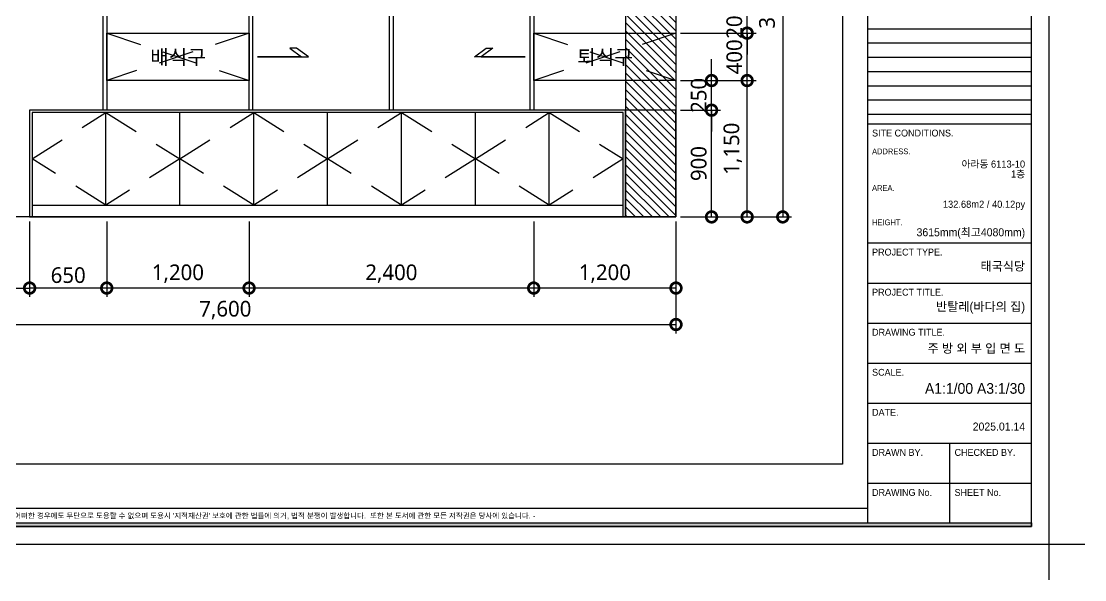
# Model space of a CAD drawing. Header units: inches. Extents: x 405346 to 489838, y -25612 to 14934.
# Drawn here: x 480870 to 489838, y 5124 to 9834 of the extents above; entities that cross this region are included whole.
import ezdxf
from ezdxf.enums import TextEntityAlignment as Align

# ---------------------------------------------------------------- set-up
doc = ezdxf.new("R2010")
doc.units = ezdxf.units.IN
doc.header["$LTSCALE"] = 200
doc.header["$MEASUREMENT"] = 0
doc.linetypes.add('HID', pattern=[2.5, 1.5, -1])
for name, color, linetype in [('01. F-소품', 3, 'Continuous'), ('06-FUR', 6, 'Continuous'), ('07-DIM WAL', 5, 'Continuous'), ('08-HAT', 8, 'Continuous'), ('C-WIN', 4, 'Continuous'), ('CO-DOOR', 8, 'Continuous'), ('F-SYM', 7, 'Continuous'), ('FORM(YOURNAME)-11', 1, 'Continuous'), ('FORM(YOURNAME)-11 @ 1', 1, 'Continuous')]:
    doc.layers.add(name, color=color, linetype=linetype)
doc.styles.add('DAWIN', font='NanumSquareR.ttf')
doc.styles.add('YOURNAME', font='HY울릉도M.TTF')
doc.styles.add('코레일둥고', font='Korail_Round_Gothic_Medium.ttf')
doc.dimstyles.new('60', dxfattribs={"dimscale": 60, "dimtxt": 2.2, "dimasz": 3, "dimexe": 1.25, "dimexo": 0.625, "dimtad": 1, "dimdec": 0, "dimzin": 0, "dimdsep": 46, "dimlunit": 6, "dimtxsty": 'DAWIN', "dimblk1": 'DOTSMALL', "dimblk2": 'DOTSMALL', "dimsah": 1, "dimcen": 0.001, "dimclrd": 1, "dimclre": 1, "dimclrt": 7, "dimadec": 0, "dimazin": 0, "dimtfac": 1, "dimtdec": 0, "dimtix": 1, "dimtmove": 2, "dimatfit": 3, "dimldrblk": 'DOTSMALL', "dimfxl": 0, "dimtolj": 1, "dimtzin": 0, "dimarcsym": 0})

# ---------------------------------------------------------------- blocks, each defined once
blk = doc.blocks.new('FORM-PLAN')
at = {"layer": 'FORM(YOURNAME)-11'}
h = blk.add_hatch(color=256, dxfattribs=at)
h.dxf.hatch_style = 1
h.paths.add_polyline_path([(-71444, 55115), (10556, 55115), (10556, 54915), (-71444, 54915)])
h.paths.add_polyline_path([(-71444, -2085), (10556, -2085), (10556, -2285), (-71444, -2285)])
at = {"layer": 'Defpoints', "color": 158}
for p, q in [((1346, 54915), (1346, -2085)), ((1346, 25693), (10556, 25693)), ((1346, 24893), (10556, 24893)), ((1346, 24093), (10556, 24093)), ((1346, 23293), (10556, 23293)), ((1346, 22493), (10556, 22493)), ((1346, 21693), (10556, 21693)), ((1346, 20893), (10556, 20893)), ((1346, -1285), (-71444, -1285))]:
    blk.add_line(p, q, dxfattribs=at)
for points in [[(-71444, -2285), (10556, -2285), (10556, 55115), (-71444, 55115)], [(-69444, 53115), (-64, 53115), (-64, 1215), (-69444, 1215)]]:
    blk.add_lwpolyline(points, close=True, dxfattribs=at)
at = {"layer": 'Defpoints', "color": 1}
blk.add_lwpolyline([(11556, -5285), (11556, -3285), (13556, -3285)], dxfattribs=at)
at = {"layer": 'FORM(YOURNAME)-11', "color": 14}
for p, q in [((1346, 20344), (10556, 20344)), ((1346, 13651), (10556, 13651)), ((1346, 11398), (10556, 11398)), ((1346, 9146), (10556, 9146)), ((1346, 6893), (10556, 6893)), ((1346, 4641), (10556, 4641)), ((1346, 2388), (10556, 2388)), ((5951, 2388), (5951, -2085)), ((1346, 136), (10556, 136))]:
    blk.add_line(p, q, dxfattribs=at)
at = {"layer": 'FORM(YOURNAME)-11', "color": 250}
blk.add_lwpolyline([(-72444, -3285), (11556, -3285), (11556, 56115), (-72444, 56115)], close=True, dxfattribs=at)
at = {"layer": 'FORM(YOURNAME)-11'}
blk.add_lwpolyline([(-71444, -2085), (10556, -2085), (10556, -2285), (-71444, -2285)], close=True, dxfattribs=at)
at = {"layer": 'FORM(YOURNAME)-11', "color": 14, "style": 'YOURNAME'}
for s, height, p in [('SITE CONDITIONS.', 386.14, (1603, 19829)), ('PROJECT TYPE.', 386.14, (1603, 13136)), ('PROJECT TITLE.', 386.14, (1603, 10883)), ('DRAWING TITLE.', 386.14, (1603, 8631)), ('SCALE.', 386.1, (1603, 6378)), ('DATE.', 386.1, (1603, 4126)), ('DRAWN BY.', 386.1, (1603, 1873)), ('CHECKED BY.', 386.14, (6240, 1873)), ('DRAWING No.', 386.14, (1603, -379)), ('SHEET No.', 386.1, (6240, -379))]:
    blk.add_text(s, height=height, dxfattribs=at).set_placement(p, align=Align.MIDDLE_LEFT)
at = {"layer": 'FORM(YOURNAME)-11', "color": 251, "style": 'YOURNAME'}
for s, p in [('ADDRESS.', (1603, 18799)), ('AREA.', (1603, 16740)), ('HEIGHT.', (1603, 14809))]:
    blk.add_text(s, height=321.8, dxfattribs=at).set_placement(p, align=Align.MIDDLE_LEFT)
at = {"layer": 'FORM(YOURNAME)-11', "color": 1, "style": 'YOURNAME'}
blk.add_text("- 본 도서는 어떠한 경우에도 무단으로 도용할 수 없으며 도용시 '지적재산권' 보호에 관한 법률에 의거, 법적 분쟁이 발생합니다.  또한 본 도서에 관한 모든 저작권은 당사에 있습니다. -", height=300, dxfattribs=at).set_placement((-32990, -1685), align=Align.MIDDLE_CENTER)
at = {"layer": 'FORM(YOURNAME)-11', "color": 3, "style": 'YOURNAME'}
for tag, height, p in [('1', 450, (9905, 18188)), ('2', 450, (9905, 17544)), ('3', 450, (9905, 16257)), ('4', 450, (9905, 14326)), ('5', 515, (9905, 12009)), ('6', 515, (9905, 9757)), ('7', 515, (9905, 7504)), ('8', 515, (9905, 5252)), ('9', 515, (9905, 2999)), ('10', 515, (5655, 811)), ('11', 515, (9905, 747)), ('12', 515, (5655, -1441)), ('13', 515, (9905, -1441))]:
    blk.add_attdef(tag, text='', height=height, dxfattribs=at).set_placement(p, align=Align.MIDDLE_RIGHT)
blk = doc.blocks.new('*U200')
at = {"layer": 'F-SYM'}
ref = blk.add_blockref('FORM-PLAN', (487804.1, 5917.2), dxfattribs=dict(at, xscale=0.15, yscale=0.15, zscale=0.15))
ref.add_attrib('4', '3615mm(최고4080mm)', dxfattribs={"layer": 'FORM(YOURNAME)-11 @ 1', "color": 3, "height": 67.5, "style": 'YOURNAME'}).set_placement((489334.9, 8054.9), align=Align.MIDDLE_RIGHT)
ref.add_attrib('3', '132.68m2 / 40.12py', dxfattribs={"layer": 'FORM(YOURNAME)-11 @ 1', "color": 3, "height": 60, "style": 'YOURNAME'}).set_placement((489334.9, 8291.1), align=Align.MIDDLE_RIGHT)
ref.add_attrib('2', '1층', dxfattribs={"layer": 'FORM(YOURNAME)-11 @ 1', "color": 3, "height": 60, "style": 'YOURNAME'}).set_placement((489334.9, 8546.4), align=Align.MIDDLE_RIGHT)
ref.add_attrib('1', '아라동 6113-10', dxfattribs={"layer": 'FORM(YOURNAME)-11 @ 1', "color": 3, "height": 60, "style": 'YOURNAME'}).set_placement((489334.9, 8630), align=Align.MIDDLE_RIGHT)
ref.add_attrib('5', '태국식당', dxfattribs={"layer": 'FORM(YOURNAME)-11 @ 1', "color": 3, "height": 75, "style": 'YOURNAME'}).set_placement((489334.9, 7769.2), align=Align.MIDDLE_RIGHT)
ref.add_attrib('6', '반탈레(바다의 집)', dxfattribs={"layer": 'FORM(YOURNAME)-11 @ 1', "color": 3, "height": 75, "style": 'YOURNAME'}).set_placement((489334.9, 7428.8), align=Align.MIDDLE_RIGHT)
ref.add_attrib('7', '주 방 외 부 입 면 도', dxfattribs={"layer": 'FORM(YOURNAME)-11 @ 1', "color": 3, "height": 75, "style": 'YOURNAME'}).set_placement((489334.9, 7076.1), align=Align.MIDDLE_RIGHT)
ref.add_attrib('8', 'A1:1/00 A3:1/30', dxfattribs={"layer": 'FORM(YOURNAME)-11 @ 1', "color": 3, "height": 90, "style": 'YOURNAME'}).set_placement((489334.9, 6737.8), align=Align.MIDDLE_RIGHT)
ref.add_attrib('9', '2025.01.14', dxfattribs={"layer": 'FORM(YOURNAME)-11 @ 1', "color": 3, "height": 67.5, "style": 'YOURNAME'}).set_placement((489334.9, 6416.4), align=Align.MIDDLE_RIGHT)
blk = doc.blocks.new('_DOTSMALL')
at = {"color": 0, "linetype": 'ByBlock', "const_width": 0.5}
blk.add_lwpolyline([(-0.0625, 0, 1), (0.0625, 0, 1)], format="xyb", close=True, dxfattribs=at)
blk = doc.blocks.new('*D166')
at = {"layer": '07-DIM WAL', "color": 1, "lineweight": -2}
for p, q in [((486428.5, 11799.4), (487366, 11799.4)), ((487291, 11799.4), (487291, 8184.4)), ((486428.5, 8184.4), (487366, 8184.4))]:
    blk.add_line(p, q, dxfattribs=at)
at = {"layer": 'Defpoints', "color": 0}
for p in [(486391, 11799.4), (486391, 8184.4), (487291, 8184.4)]:
    blk.add_point(p, dxfattribs=at)
at = {"layer": '07-DIM WAL', "color": 1, "lineweight": -2, "xscale": 180, "yscale": 180, "zscale": 180}
for p, rotation in [((487291, 11799.4), 90), ((487291, 8184.4), 270)]:
    blk.add_blockref('_DOTSMALL', p, dxfattribs=dict(at, rotation=rotation))
at = {"layer": '07-DIM WAL', "color": 7, "insert": (487169.8, 9991.9), "char_height": 132, "attachment_point": 5, "rotation": 90, "style": 'DAWIN'}
blk.add_mtext('\\A1;3,615', dxfattribs=at)
blk = doc.blocks.new('*D167')
at = {"layer": '07-DIM WAL', "color": 1, "lineweight": -2}
for p, q in [((486428.5, 9084.4), (486766, 9084.4)), ((486691, 8184.4), (486691, 9084.4)), ((486428.5, 8184.4), (486766, 8184.4))]:
    blk.add_line(p, q, dxfattribs=at)
at = {"layer": 'Defpoints', "color": 0}
for p in [(486391, 9084.4), (486691, 9084.4), (486391, 8184.4)]:
    blk.add_point(p, dxfattribs=at)
at = {"layer": '07-DIM WAL', "color": 1, "lineweight": -2, "xscale": 180, "yscale": 180, "zscale": 180}
for p, rotation in [((486691, 9084.4), 90), ((486691, 8184.4), 270)]:
    blk.add_blockref('_DOTSMALL', p, dxfattribs=dict(at, rotation=rotation))
at = {"layer": '07-DIM WAL', "color": 7, "insert": (486582.9, 8634.4), "char_height": 132, "attachment_point": 5, "rotation": 90, "style": 'DAWIN'}
blk.add_mtext('\\A1;900', dxfattribs=at)
blk = doc.blocks.new('*D168')
at = {"layer": '07-DIM WAL', "color": 1, "lineweight": -2}
for p, q in [((486691, 9334.4), (486691, 9514.4)), ((486428.5, 9334.4), (486766, 9334.4)), ((486691, 9084.4), (486691, 9334.4)), ((486428.5, 9084.4), (486766, 9084.4)), ((486691, 9084.4), (486691, 8904.4))]:
    blk.add_line(p, q, dxfattribs=at)
at = {"layer": 'Defpoints', "color": 0}
for p in [(486391, 9334.4), (486691, 9334.4), (486391, 9084.4)]:
    blk.add_point(p, dxfattribs=at)
at = {"layer": '07-DIM WAL', "color": 1, "lineweight": -2, "xscale": 180, "yscale": 180, "zscale": 180}
for p, rotation in [((486691, 9334.4), 270), ((486691, 9084.4), 90)]:
    blk.add_blockref('_DOTSMALL', p, dxfattribs=dict(at, rotation=rotation))
at = {"layer": '07-DIM WAL', "color": 7, "insert": (486582.9, 9209.4), "char_height": 132, "attachment_point": 5, "rotation": 90, "style": 'DAWIN'}
blk.add_mtext('\\A1;250', dxfattribs=at)
blk = doc.blocks.new('*D169')
at = {"layer": '07-DIM WAL', "color": 1, "lineweight": -2}
for p, q in [((486428.5, 9334.4), (487066, 9334.4)), ((486991, 8184.4), (486991, 9334.4)), ((486428.5, 8184.4), (487066, 8184.4))]:
    blk.add_line(p, q, dxfattribs=at)
at = {"layer": 'Defpoints', "color": 0}
for p in [(486391, 9334.4), (486991, 9334.4), (486391, 8184.4)]:
    blk.add_point(p, dxfattribs=at)
at = {"layer": '07-DIM WAL', "color": 1, "lineweight": -2, "xscale": 180, "yscale": 180, "zscale": 180}
for p, rotation in [((486991, 9334.4), 90), ((486991, 8184.4), 270)]:
    blk.add_blockref('_DOTSMALL', p, dxfattribs=dict(at, rotation=rotation))
at = {"layer": '07-DIM WAL', "color": 7, "insert": (486869.8, 8759.4), "char_height": 132, "attachment_point": 5, "rotation": 90, "style": 'DAWIN'}
blk.add_mtext('\\A1;1,150', dxfattribs=at)
blk = doc.blocks.new('*D170')
at = {"layer": '07-DIM WAL', "color": 1, "lineweight": -2}
for p, q in [((486428.5, 9734.4), (487066, 9734.4)), ((486991, 9334.4), (486991, 9734.4)), ((486428.5, 9334.4), (487066, 9334.4))]:
    blk.add_line(p, q, dxfattribs=at)
at = {"layer": 'Defpoints', "color": 0}
for p in [(486391, 9734.4), (486991, 9734.4), (486391, 9334.4)]:
    blk.add_point(p, dxfattribs=at)
at = {"layer": '07-DIM WAL', "color": 1, "lineweight": -2, "xscale": 180, "yscale": 180, "zscale": 180}
for p, rotation in [((486991, 9734.4), 90), ((486991, 9334.4), 270)]:
    blk.add_blockref('_DOTSMALL', p, dxfattribs=dict(at, rotation=rotation))
at = {"layer": '07-DIM WAL', "color": 7, "insert": (486882.9, 9534.4), "char_height": 132, "attachment_point": 5, "rotation": 90, "style": 'DAWIN'}
blk.add_mtext('\\A1;400', dxfattribs=at)
blk = doc.blocks.new('*D171')
at = {"layer": '07-DIM WAL', "color": 1, "lineweight": -2}
for p, q in [((486991, 9934.4), (486991, 10114.4)), ((486428.5, 9934.4), (487066, 9934.4)), ((486991, 9734.4), (486991, 9934.4)), ((486428.5, 9734.4), (487066, 9734.4)), ((486991, 9734.4), (486991, 9554.4))]:
    blk.add_line(p, q, dxfattribs=at)
at = {"layer": 'Defpoints', "color": 0}
for p in [(486391, 9934.4), (486991, 9934.4), (486391, 9734.4)]:
    blk.add_point(p, dxfattribs=at)
at = {"layer": '07-DIM WAL', "color": 1, "lineweight": -2, "xscale": 180, "yscale": 180, "zscale": 180}
for p, rotation in [((486991, 9934.4), 270), ((486991, 9734.4), 90)]:
    blk.add_blockref('_DOTSMALL', p, dxfattribs=dict(at, rotation=rotation))
at = {"layer": '07-DIM WAL', "color": 7, "insert": (486882.9, 9834.4), "char_height": 132, "attachment_point": 5, "rotation": 90, "style": 'DAWIN'}
blk.add_mtext('\\A1;200', dxfattribs=at)
blk = doc.blocks.new('*D174')
at = {"layer": '07-DIM WAL', "color": 1, "lineweight": -2}
for p, q in [((485191, 8146.9), (485191, 7509.4)), ((486391, 8146.9), (486391, 7509.4)), ((486391, 7584.4), (485191, 7584.4))]:
    blk.add_line(p, q, dxfattribs=at)
at = {"layer": 'Defpoints', "color": 0}
for p in [(485191, 8184.4), (486391, 8184.4), (485191, 7584.4)]:
    blk.add_point(p, dxfattribs=at)
at = {"layer": '07-DIM WAL', "color": 1, "lineweight": -2, "xscale": 180, "yscale": 180, "zscale": 180, "rotation": 180}
blk.add_blockref('_DOTSMALL', (485191, 7584.4), dxfattribs=at)
at = {"layer": '07-DIM WAL', "color": 1, "lineweight": -2, "xscale": 180, "yscale": 180, "zscale": 180}
blk.add_blockref('_DOTSMALL', (486391, 7584.4), dxfattribs=at)
at = {"layer": '07-DIM WAL', "color": 7, "insert": (485791, 7705.6), "char_height": 132, "attachment_point": 5, "style": 'DAWIN'}
blk.add_mtext('\\A1;1,200', dxfattribs=at)
blk = doc.blocks.new('*D175')
at = {"layer": '07-DIM WAL', "color": 1, "lineweight": -2}
for p, q in [((482791, 8146.9), (482791, 7509.4)), ((485191, 8146.9), (485191, 7509.4)), ((485191, 7584.4), (482791, 7584.4))]:
    blk.add_line(p, q, dxfattribs=at)
at = {"layer": 'Defpoints', "color": 0}
for p in [(482791, 8184.4), (485191, 8184.4), (482791, 7584.4)]:
    blk.add_point(p, dxfattribs=at)
at = {"layer": '07-DIM WAL', "color": 1, "lineweight": -2, "xscale": 180, "yscale": 180, "zscale": 180, "rotation": 180}
blk.add_blockref('_DOTSMALL', (482791, 7584.4), dxfattribs=at)
at = {"layer": '07-DIM WAL', "color": 1, "lineweight": -2, "xscale": 180, "yscale": 180, "zscale": 180}
blk.add_blockref('_DOTSMALL', (485191, 7584.4), dxfattribs=at)
at = {"layer": '07-DIM WAL', "color": 7, "insert": (483991, 7705.6), "char_height": 132, "attachment_point": 5, "style": 'DAWIN'}
blk.add_mtext('\\A1;2,400', dxfattribs=at)
blk = doc.blocks.new('*D176')
at = {"layer": '07-DIM WAL', "color": 1, "lineweight": -2}
for p, q in [((481591, 8146.9), (481591, 7509.4)), ((482791, 8146.9), (482791, 7509.4)), ((482791, 7584.4), (481591, 7584.4))]:
    blk.add_line(p, q, dxfattribs=at)
at = {"layer": 'Defpoints', "color": 0}
for p in [(481591, 8184.4), (482791, 8184.4), (481591, 7584.4)]:
    blk.add_point(p, dxfattribs=at)
at = {"layer": '07-DIM WAL', "color": 1, "lineweight": -2, "xscale": 180, "yscale": 180, "zscale": 180, "rotation": 180}
blk.add_blockref('_DOTSMALL', (481591, 7584.4), dxfattribs=at)
at = {"layer": '07-DIM WAL', "color": 1, "lineweight": -2, "xscale": 180, "yscale": 180, "zscale": 180}
blk.add_blockref('_DOTSMALL', (482791, 7584.4), dxfattribs=at)
at = {"layer": '07-DIM WAL', "color": 7, "insert": (482191, 7705.6), "char_height": 132, "attachment_point": 5, "style": 'DAWIN'}
blk.add_mtext('\\A1;1,200', dxfattribs=at)
blk = doc.blocks.new('*D177')
at = {"layer": '07-DIM WAL', "color": 1, "lineweight": -2}
for p, q in [((480941, 8146.9), (480941, 7509.4)), ((481591, 8146.9), (481591, 7509.4)), ((481591, 7584.4), (480941, 7584.4))]:
    blk.add_line(p, q, dxfattribs=at)
at = {"layer": 'Defpoints', "color": 0}
for p in [(480941, 8184.4), (481591, 8184.4), (480941, 7584.4)]:
    blk.add_point(p, dxfattribs=at)
at = {"layer": '07-DIM WAL', "color": 1, "lineweight": -2, "xscale": 180, "yscale": 180, "zscale": 180, "rotation": 180}
blk.add_blockref('_DOTSMALL', (480941, 7584.4), dxfattribs=at)
at = {"layer": '07-DIM WAL', "color": 1, "lineweight": -2, "xscale": 180, "yscale": 180, "zscale": 180}
blk.add_blockref('_DOTSMALL', (481591, 7584.4), dxfattribs=at)
at = {"layer": '07-DIM WAL', "color": 7, "insert": (481266, 7692.5), "char_height": 132, "attachment_point": 5, "style": 'DAWIN'}
blk.add_mtext('\\A1;650', dxfattribs=at)
blk = doc.blocks.new('*D180')
at = {"layer": '07-DIM WAL', "color": 1, "lineweight": -2}
for p, q in [((478791, 8146.9), (478791, 7201.9)), ((486391, 8146.9), (486391, 7201.9)), ((478791, 7276.9), (486391, 7276.9))]:
    blk.add_line(p, q, dxfattribs=at)
at = {"layer": 'Defpoints', "color": 0}
for p in [(478791, 8184.4), (486391, 8184.4), (486391, 7276.9)]:
    blk.add_point(p, dxfattribs=at)
at = {"layer": '07-DIM WAL', "color": 1, "lineweight": -2, "xscale": 180, "yscale": 180, "zscale": 180, "rotation": 180}
blk.add_blockref('_DOTSMALL', (478791, 7276.9), dxfattribs=at)
at = {"layer": '07-DIM WAL', "color": 1, "lineweight": -2, "xscale": 180, "yscale": 180, "zscale": 180}
blk.add_blockref('_DOTSMALL', (486391, 7276.9), dxfattribs=at)
at = {"layer": '07-DIM WAL', "color": 7, "insert": (482591, 7398.1), "char_height": 132, "attachment_point": 5, "style": 'DAWIN'}
blk.add_mtext('\\A1;7,600', dxfattribs=at)
blk = doc.blocks.new('*D188')
at = {"layer": '07-DIM WAL', "color": 1, "lineweight": -2}
for p, q in [((480291, 8146.9), (480291, 7509.4)), ((480941, 8146.9), (480941, 7509.4)), ((480291, 7584.4), (480941, 7584.4))]:
    blk.add_line(p, q, dxfattribs=at)
at = {"layer": 'Defpoints', "color": 0}
for p in [(480291, 8184.4), (480941, 8184.4), (480941, 7584.4)]:
    blk.add_point(p, dxfattribs=at)
at = {"layer": '07-DIM WAL', "color": 1, "lineweight": -2, "xscale": 180, "yscale": 180, "zscale": 180, "rotation": 180}
blk.add_blockref('_DOTSMALL', (480291, 7584.4), dxfattribs=at)
at = {"layer": '07-DIM WAL', "color": 1, "lineweight": -2, "xscale": 180, "yscale": 180, "zscale": 180}
blk.add_blockref('_DOTSMALL', (480941, 7584.4), dxfattribs=at)
at = {"layer": '07-DIM WAL', "color": 7, "insert": (480616, 7692.5), "char_height": 132, "attachment_point": 5, "style": 'DAWIN'}
blk.add_mtext('\\A1;650', dxfattribs=at)

msp = doc.modelspace()

# ---------------------------------------------------------------- hatches: boundary and pattern name
at = {"layer": '08-HAT'}
h = msp.add_hatch(dxfattribs=at)
h.set_pattern_fill('_USER', color=256, scale=50, angle=-45, pattern_type=0)
h.set_pattern_definition([(315, (476534.806, 431145.363), (35.355339, 35.355339), [])])
h.paths.add_polyline_path([(486391, 11799.4), (486391, 8184.4), (485966, 8184.4), (485966, 11799.4)])

# ---------------------------------------------------------------- linework, layer by layer
at = {"layer": '01. F-소품'}
msp.add_line((485966, 11799.4), (485966, 8184.4), dxfattribs=at)
msp.add_lwpolyline([(478791, 8184.4), (478791, 11799.4), (486391, 11799.4), (486391, 8184.4)], close=True, dxfattribs=at)
at = {"layer": '06-FUR', "color": 1, "linetype": 'HID'}
for p, q in [((481591, 9734.4), (482791, 9334.4)), ((482791, 9734.4), (481591, 9334.4)), ((485191, 9734.4), (486391, 9334.4)), ((486391, 9734.4), (485191, 9334.4))]:
    msp.add_line(p, q, dxfattribs=at)
at = {"layer": '06-FUR'}
for p, q in [((480961, 9064.4), (480961, 8184.4)), ((485946, 9064.4), (480961, 9064.4)), ((481584.1, 8284.4), (481584.1, 9064.4)), ((482207.2, 8284.4), (482207.2, 9064.4)), ((482830.4, 8284.4), (482830.4, 9064.4)), ((483453.5, 8284.4), (483453.5, 9064.4)), ((484076.6, 8284.4), (484076.6, 9064.4)), ((484699.8, 8284.4), (484699.8, 9064.4)), ((485322.9, 8284.4), (485322.9, 9064.4)), ((485946, 8184.4), (485946, 9064.4)), ((480961, 8284.4), (485946, 8284.4))]:
    msp.add_line(p, q, dxfattribs=at)
for points in [[(481591, 11799.4), (481591, 9084.4), (481561, 9084.4), (481561, 11799.4), (481591, 11799.4)], [(485191, 11799.4), (485191, 9084.4), (485161, 9084.4), (485161, 11799.4), (485191, 11799.4)], [(482821, 9934.4), (482821, 9084.4), (482791, 9084.4), (482791, 9934.4), (482821, 9934.4)], [(484006, 9934.4), (484006, 9084.4), (483976, 9084.4), (483976, 9934.4), (484006, 9934.4)]]:
    msp.add_lwpolyline(points, dxfattribs=at)
for points in [[(482791, 9734.4), (482791, 9334.4), (481591, 9334.4), (481591, 9734.4)], [(485191, 9334.4), (485191, 9734.4), (486391, 9734.4), (486391, 9334.4)], [(480941, 9084.4), (480941, 8184.4), (485966, 8184.4), (485966, 9084.4)], [(485966, 9084.4), (485966, 8184.4), (486391, 8184.4), (486391, 9084.4)]]:
    msp.add_lwpolyline(points, close=True, dxfattribs=at)
at = {"layer": '06-FUR', "color": 1, "linetype": 'HID'}
for points in [[(481584.1, 8284.4), (480961, 8674.4), (481584.1, 9064.4), (482207.2, 8674.4), (481584.1, 8284.4)], [(482830.4, 8284.4), (482207.2, 8674.4), (482830.4, 9064.4), (483453.5, 8674.4), (482830.4, 8284.4)], [(484076.6, 8284.4), (483453.5, 8674.4), (484076.6, 9064.4), (484699.8, 8674.4), (484076.6, 8284.4)], [(485322.9, 8284.4), (484699.8, 8674.4), (485322.9, 9064.4), (485946, 8674.4), (485322.9, 8284.4)]]:
    msp.add_lwpolyline(points, dxfattribs=at)
at = {"layer": 'CO-DOOR', "color": 1}
for points in [[(482861.8, 9534.4), (483291, 9534.4), (483192.4, 9606.7), (483134, 9606.7), (483232.7, 9534.4), (482861.8, 9534.4)], [(485120.2, 9534.4), (484691, 9534.4), (484789.6, 9606.7), (484848, 9606.7), (484749.3, 9534.4), (485120.2, 9534.4)]]:
    msp.add_lwpolyline(points, close=True, dxfattribs=at)

# ---------------------------------------------------------------- block references
at = {"layer": '07-DIM WAL'}
msp.add_blockref('*U200', (0, 0), dxfattribs=at)

# ---------------------------------------------------------------- texts
at = {"layer": 'C-WIN', "color": 0, "style": '코레일둥고'}
for s, p in [('배식구', (481957.7, 9469.3)), ('퇴식구', (485557.7, 9469.3))]:
    msp.add_text(s, height=125, dxfattribs=at).set_placement(p)

# ---------------------------------------------------------------- dimensions: what is measured, and where the dimension line sits
at = {"layer": '07-DIM WAL'}
for base, p1, p2, picture, middle in [((487291, 8184.4), (486391, 11799.4), (486391, 8184.4), '*D166', (487169.8, 9991.9)), ((486991, 9934.4), (486391, 9734.4), (486391, 9934.4), '*D171', (486882.9, 9834.4)), ((486991, 9734.4), (486391, 9334.4), (486391, 9734.4), '*D170', (486882.9, 9534.4)), ((486691, 9334.4), (486391, 9084.4), (486391, 9334.4), '*D168', (486582.9, 9209.4)), ((486991, 9334.4), (486391, 8184.4), (486391, 9334.4), '*D169', (486869.8, 8759.4)), ((486691, 9084.4), (486391, 8184.4), (486391, 9084.4), '*D167', (486582.9, 8634.4))]:
    dim = msp.add_linear_dim(base=base, p1=p1, p2=p2, angle=90, dimstyle='60', dxfattribs=at)
    dim.commit()
    dim.dimension.update_dxf_attribs({"geometry": picture, "text_midpoint": middle})
for base, p1, p2, picture, middle in [((486391, 7276.9), (478791, 8184.4), (486391, 8184.4), '*D180', (482591, 7398.1)), ((480941, 7584.4), (480291, 8184.4), (480941, 8184.4), '*D188', (480616, 7692.5)), ((480941, 7584.4), (481591, 8184.4), (480941, 8184.4), '*D177', (481266, 7692.5)), ((481591, 7584.4), (482791, 8184.4), (481591, 8184.4), '*D176', (482191, 7705.6)), ((482791, 7584.4), (485191, 8184.4), (482791, 8184.4), '*D175', (483991, 7705.6)), ((485191, 7584.4), (486391, 8184.4), (485191, 8184.4), '*D174', (485791, 7705.6))]:
    dim = msp.add_linear_dim(base=base, p1=p1, p2=p2, dimstyle='60', dxfattribs=at)
    dim.commit()
    dim.dimension.update_dxf_attribs({"geometry": picture, "text_midpoint": middle})

doc.saveas('drawing.dxf')
